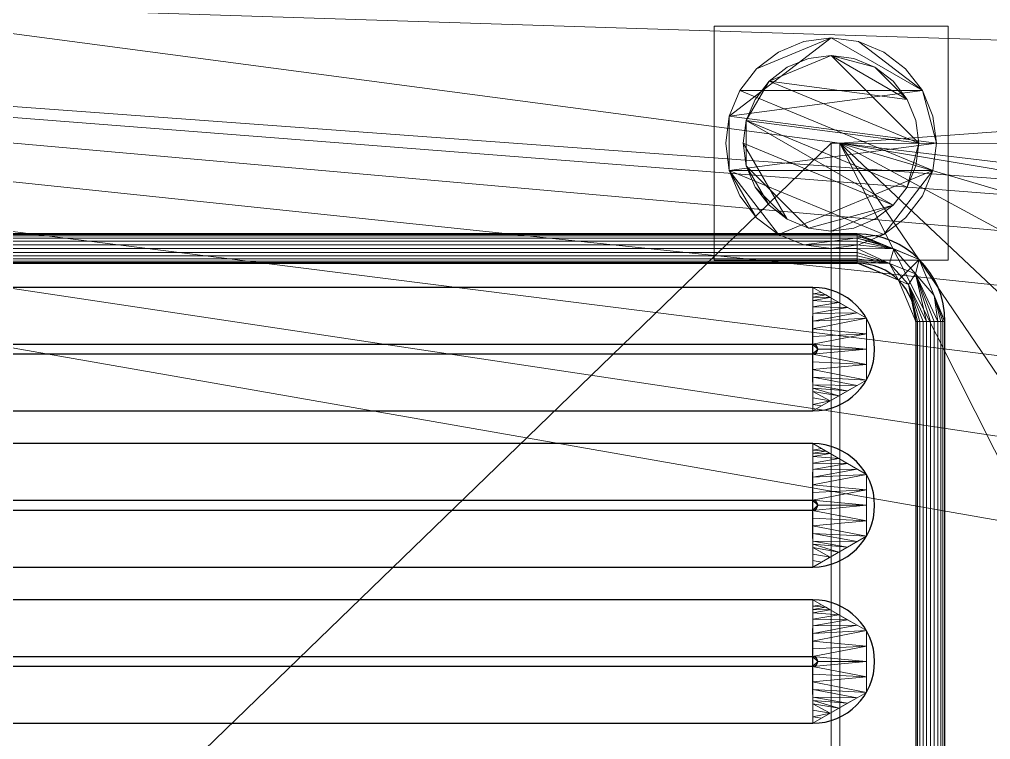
# Model space of a CAD drawing. Header units: millimetres. Extents: x -1 to 1801, y -701 to 1.
# Drawn here: x 496.8 to 662.8, y -186.5 to -63.3 of the extents above; entities that cross this region are included whole.
import ezdxf

# ---------------------------------------------------------------- set-up
doc = ezdxf.new("R2010")
doc.units = ezdxf.units.MM
for name, color, linetype in [('IQ_200_3D', 1, 'Continuous'), ('IQ_204_2D', 7, 'Continuous'), ('IQ_204_3D', 7, 'Continuous')]:
    doc.layers.add(name, color=color, linetype=linetype)

msp = doc.modelspace()

# ---------------------------------------------------------------- linework, layer by layer
at = {"layer": 'IQ_204_2D'}
for p, q in [((639.96, -100), (66, -100)), ((66, -105), (639.96, -105)), ((632.38, -109.14), (73.48, -109.14)), ((649.96, -115), (649.96, -605)), ((654.96, -605), (654.96, -115)), ((73.44, -118.82), (632.34, -118.82)), ((632.34, -120.58), (73.44, -120.58)), ((73.48, -130.26), (632.38, -130.26)), ((632.38, -135.84), (73.48, -135.84)), ((73.44, -145.52), (632.34, -145.52)), ((632.34, -147.28), (73.44, -147.28)), ((73.48, -156.96), (632.38, -156.96)), ((632.38, -162.54), (73.48, -162.54)), ((73.44, -172.22), (632.34, -172.22)), ((632.34, -173.98), (73.44, -173.98)), ((73.48, -183.66), (632.38, -183.66))]:
    msp.add_line(p, q, dxfattribs=at)
for centre, radius, start in [((639.96, -115), 15, 0), ((639.96, -115), 10, 0), ((632.38, -119.7), 10.56, 270), ((632.34, -119.7), 0.877, 270), ((632.38, -146.4), 10.56, 270), ((632.34, -146.4), 0.877, 270), ((632.38, -173.1), 10.56, 270), ((632.34, -173.1), 0.877, 270)]:
    msp.add_arc(centre, radius, start, 90, dxfattribs=at)

# ---------------------------------------------------------------- meshes
at = {"layer": 'IQ_200_3D', "lineweight": 18}
mesh = msp.add_polyface(dxfattribs=at)
corners = [(0, 0, 850), (0, -700, 850), (1800, -700, 850), (1800, 0, 850), (1220, -550, 850), (1220, -150, 850), (1221.87, -135.76, 850), (1227.37, -122.5, 850), (1236.11, -111.11, 850), (1247.5, -102.37, 850), (1260.76, -96.87, 850), (1275, -95, 850), (1675, -95, 850), (1689.24, -96.87, 850), (1702.5, -102.37, 850), (1713.89, -111.11, 850), (1722.63, -122.5, 850), (1728.13, -135.76, 850), (1730, -150, 850), (1730, -550, 850), (1728.13, -564.24, 850), (1722.63, -577.5, 850), (1713.89, -588.89, 850), (1702.5, -597.63, 850), (1689.24, -603.13, 850), (1675, -605, 850), (1275, -605, 850), (1260.76, -603.13, 850), (1247.5, -597.63, 850), (1236.11, -588.89, 850), (1227.37, -577.5, 850), (1221.87, -564.24, 850), (1125, -95, 850), (1139.24, -96.87, 850), (1152.5, -102.37, 850), (1163.89, -111.11, 850), (1172.63, -122.5, 850), (1178.13, -135.76, 850), (1180, -150, 850), (1180, -550, 850), (1178.13, -564.24, 850), (1172.63, -577.5, 850), (1163.89, -588.89, 850), (1152.5, -597.63, 850), (1139.24, -603.13, 850), (1125, -605, 850), (725, -605, 850), (710.76, -603.13, 850), (697.5, -597.63, 850), (686.11, -588.89, 850), (677.37, -577.5, 850), (671.87, -564.24, 850), (670, -550, 850), (670, -150, 850), (671.87, -135.76, 850), (677.37, -122.5, 850), (686.11, -111.11, 850), (697.5, -102.37, 850), (710.76, -96.87, 850), (725, -95, 850), (1184, -100, 850), (1184.55, -95.86, 850), (1186.14, -92, 850), (1188.69, -88.69, 850), (1192, -86.14, 850), (1195.86, -84.55, 850), (1200, -84, 850), (1204.14, -84.55, 850), (1208, -86.14, 850), (1211.31, -88.69, 850), (1213.86, -92, 850), (1215.45, -95.86, 850), (1216, -100, 850), (1215.45, -104.14, 850), (1213.86, -108, 850), (1211.31, -111.31, 850), (1208, -113.86, 850), (1204.14, -115.45, 850), (1200, -116, 850), (1195.86, -115.45, 850), (1192, -113.86, 850), (1188.69, -111.31, 850), (1186.14, -108, 850), (1184.55, -104.14, 850), (1764.5, -664.5, 850), (635.5, -664.5, 850), (635.5, -84.5, 850), (637, -84.5, 850), (637, -663, 850), (1763, -663, 850), (1763, -84.5, 850), (1764.5, -84.5, 850)]
mesh.append_faces([[corners[k] for k in face] for face in [(47, 88, 48), (85, 1, 86), (39, 4, 40), (27, 44, 28), (24, 89, 25), (21, 89, 22), (15, 90, 16)]], dxfattribs={"vtx0": -1, "vtx1": -1})
mesh.append_faces([[corners[k] for k in face] for face in [(26, 88, 46, 45), (3, 90, 14, 13)]], dxfattribs={"vtx0": -1, "vtx1": -1, "vtx3": -1})
mesh.append_faces([[corners[k] for k in face] for face in [(84, 2, 1, 85), (88, 52, 51), (88, 50, 49), (88, 51, 50), (87, 54, 53), (88, 47, 46), (26, 45, 44, 27), (87, 57, 56), (87, 58, 57), (87, 59, 58), (87, 56, 55), (35, 61, 60), (34, 63, 62), (35, 60, 83), (89, 24, 23), (89, 23, 22), (88, 26, 25, 89), (89, 21, 20), (18, 90, 89, 19), (90, 17, 16), (8, 74, 73), (11, 68, 67), (8, 71, 70, 9), (90, 15, 14), (3, 13, 12), (3, 12, 11), (3, 91, 90)]], dxfattribs={"vtx0": -1, "vtx2": -1})
mesh.append_faces([[corners[k] for k in face] for face in [(3, 66, 65, 87), (11, 67, 66, 3)]], dxfattribs={"vtx0": -1, "vtx2": -1, "vtx3": -1})
mesh.append_faces([[corners[k] for k in face] for face in [(49, 48, 88), (55, 54, 87), (0, 3, 87), (80, 79, 37), (82, 81, 36), (78, 77, 6), (20, 19, 89), (76, 75, 7), (73, 72, 8), (18, 17, 90), (72, 71, 8)]], dxfattribs={"vtx1": -1, "vtx2": -1})
mesh.append_faces([[corners[k] for k in face] for face in [(79, 78, 6, 37), (32, 59, 87, 65)]], dxfattribs={"vtx1": -1, "vtx2": -1, "vtx3": -1})
mesh.append_faces([[corners[k] for k in face] for face in [(88, 87, 53, 52), (29, 28, 44, 43), (30, 29, 43, 42), (4, 31, 41, 40), (6, 5, 38, 37), (81, 80, 37, 36), (31, 30, 42, 41), (62, 61, 35, 34), (1, 0, 87, 86), (65, 64, 33, 32), (64, 63, 34, 33), (36, 35, 83, 82), (5, 4, 39, 38), (77, 76, 7, 6), (3, 2, 84, 91), (8, 7, 75, 74), (10, 9, 70, 69), (11, 10, 69, 68)]], dxfattribs={"vtx1": -1, "vtx3": -1})
mesh = msp.add_polyface(dxfattribs=at)
corners = [(0, -700, 900), (0, -23, 900), (1800, -23, 900), (1800, -700, 900), (1710, -35.11, 900), (90, -35.11, 900), (70.62, -37.66, 900), (52.56, -45.15, 900), (37.05, -57.05, 900), (25.15, -72.56, 900), (17.66, -90.62, 900), (15.11, -110, 900), (15.11, -610, 900), (17.66, -629.38, 900), (25.15, -647.44, 900), (37.05, -662.95, 900), (52.56, -674.85, 900), (70.62, -682.34, 900), (90, -684.89, 900), (1710, -684.89, 900), (1729.38, -682.34, 900), (1747.44, -674.85, 900), (1762.95, -662.95, 900), (1774.85, -647.44, 900), (1782.34, -629.38, 900), (1784.89, -610, 900), (1784.89, -110, 900), (1782.34, -90.62, 900), (1774.85, -72.56, 900), (1762.95, -57.05, 900), (1747.44, -45.15, 900), (1729.38, -37.66, 900)]
mesh.append_faces([[corners[k] for k in face] for face in [(8, 1, 9), (4, 1, 6, 5), (13, 0, 14), (30, 2, 31), (27, 2, 28), (20, 3, 21), (22, 3, 23)]], dxfattribs={"vtx0": -1, "vtx1": -1})
mesh.append_faces([[corners[k] for k in face] for face in [(1, 11, 10), (0, 12, 11, 1), (1, 8, 7), (1, 7, 6), (0, 13, 12), (0, 16, 15), (0, 17, 16), (1, 4, 31, 2), (2, 30, 29), (2, 27, 26), (3, 22, 21), (3, 25, 24)]], dxfattribs={"vtx0": -1, "vtx2": -1})
mesh.append_faces([[corners[k] for k in face] for face in [(10, 9, 1), (15, 14, 0), (29, 28, 2), (24, 23, 3)]], dxfattribs={"vtx1": -1, "vtx2": -1})
mesh.append_faces([[corners[k] for k in face] for face in [(3, 2, 26, 25), (0, 3, 20, 19)]], dxfattribs={"vtx1": -1, "vtx3": -1})
mesh.append_faces([[corners[k] for k in face] for face in [(19, 18, 17, 0)]], dxfattribs={"vtx2": -1, "vtx3": -1})
mesh = msp.add_polyface(dxfattribs=at)
corners = [(90, -48.39, 890), (1710, -48.39, 890), (1733.58, -53.08, 890), (1753.56, -66.44, 890), (1766.92, -86.42, 890), (1771.61, -110, 890), (1771.61, -610, 890), (1766.92, -633.58, 890), (1753.56, -653.56, 890), (1733.58, -666.92, 890), (1710, -671.61, 890), (90, -671.61, 890), (66.42, -666.92, 890), (46.44, -653.56, 890), (33.08, -633.58, 890), (28.39, -610, 890), (28.39, -110, 890), (33.08, -86.42, 890), (46.44, -66.44, 890), (66.42, -53.08, 890), (1220, -150, 890), (1220, -550, 890), (1221.87, -564.24, 890), (1227.37, -577.5, 890), (1236.11, -588.89, 890), (1247.5, -597.63, 890), (1260.76, -603.13, 890), (1275, -605, 890), (1675, -605, 890), (1689.24, -603.13, 890), (1702.5, -597.63, 890), (1713.89, -588.89, 890), (1722.63, -577.5, 890), (1728.13, -564.24, 890), (1730, -550, 890), (1730, -150, 890), (1728.13, -135.76, 890), (1722.63, -122.5, 890), (1713.89, -111.11, 890), (1702.5, -102.37, 890), (1689.24, -96.87, 890), (1675, -95, 890), (1275, -95, 890), (1260.76, -96.87, 890), (1247.5, -102.37, 890), (1236.11, -111.11, 890), (1227.37, -122.5, 890), (1221.87, -135.76, 890), (1180, -150, 890), (1178.13, -135.76, 890), (1172.63, -122.5, 890), (1163.89, -111.11, 890), (1152.5, -102.37, 890), (1139.24, -96.87, 890), (1125, -95, 890), (725, -95, 890), (710.76, -96.87, 890), (697.5, -102.37, 890), (686.11, -111.11, 890), (677.37, -122.5, 890), (671.87, -135.76, 890), (670, -150, 890), (670, -550, 890), (671.87, -564.24, 890), (677.37, -577.5, 890), (686.11, -588.89, 890), (697.5, -597.63, 890), (710.76, -603.13, 890), (725, -605, 890), (1125, -605, 890), (1139.24, -603.13, 890), (1152.5, -597.63, 890), (1163.89, -588.89, 890), (1172.63, -577.5, 890), (1178.13, -564.24, 890), (1180, -550, 890), (1216, -100, 890), (1215.45, -95.86, 890), (1213.86, -92, 890), (1211.31, -88.69, 890), (1208, -86.14, 890), (1204.14, -84.55, 890), (1200, -84, 890), (1195.86, -84.55, 890), (1192, -86.14, 890), (1188.69, -88.69, 890), (1186.14, -92, 890), (1184.55, -95.86, 890), (1184, -100, 890), (1184.55, -104.14, 890), (1186.14, -108, 890), (1188.69, -111.31, 890), (1192, -113.86, 890), (1195.86, -115.45, 890), (1200, -116, 890), (1204.14, -115.45, 890), (1208, -113.86, 890), (1211.31, -111.31, 890), (1213.86, -108, 890), (1215.45, -104.14, 890)]
mesh.append_faces([[corners[k] for k in face] for face in [(12, 15, 14, 13)]], dxfattribs={"vtx0": -1})
mesh.append_faces([[corners[k] for k in face] for face in [(65, 11, 66), (64, 11, 65), (15, 62, 16), (62, 11, 63), (73, 22, 74), (57, 0, 58), (19, 16, 0), (86, 52, 87), (7, 30, 9, 8), (32, 6, 33), (96, 46, 97), (76, 45, 77)]], dxfattribs={"vtx0": -1, "vtx1": -1})
mesh.append_faces([[corners[k] for k in face] for face in [(93, 49, 47, 94)]], dxfattribs={"vtx0": -1, "vtx1": -1, "vtx2": -1})
mesh.append_faces([[corners[k] for k in face] for face in [(69, 10, 28, 27), (42, 1, 82, 81)]], dxfattribs={"vtx0": -1, "vtx1": -1, "vtx3": -1})
mesh.append_faces([[corners[k] for k in face] for face in [(0, 61, 60), (0, 60, 59), (22, 73, 72, 23), (47, 49, 48, 20), (91, 50, 49, 92), (0, 57, 56), (51, 90, 89), (49, 93, 92), (20, 48, 75, 21), (95, 47, 46, 96), (47, 95, 94), (29, 10, 9, 30), (6, 31, 30, 7), (4, 37, 36, 5), (46, 98, 97), (1, 39, 38, 2), (82, 1, 0)]], dxfattribs={"vtx0": -1, "vtx2": -1})
mesh.append_faces([[corners[k] for k in face] for face in [(16, 62, 61, 0)]], dxfattribs={"vtx0": -1, "vtx2": -1, "vtx3": -1})
mesh.append_faces([[corners[k] for k in face] for face in [(64, 63, 11), (67, 66, 11), (68, 67, 11), (59, 58, 0), (56, 55, 0), (89, 88, 51), (29, 28, 10), (24, 23, 72), (32, 31, 6), (34, 33, 6), (36, 35, 5), (76, 99, 45), (79, 78, 44), (38, 37, 4), (41, 40, 1), (42, 41, 1), (40, 39, 1)]], dxfattribs={"vtx1": -1, "vtx2": -1})
mesh.append_faces([[corners[k] for k in face] for face in [(12, 11, 62, 15), (83, 82, 0, 55)]], dxfattribs={"vtx1": -1, "vtx2": -1, "vtx3": -1})
mesh.append_faces([[corners[k] for k in face] for face in [(27, 26, 70, 69), (26, 25, 71, 70), (11, 10, 69, 68), (22, 21, 75, 74), (25, 24, 72, 71), (86, 85, 53, 52), (84, 83, 55, 54), (85, 84, 54, 53), (91, 90, 51, 50), (52, 51, 88, 87), (6, 5, 35, 34), (46, 45, 99, 98), (43, 42, 81, 80), (45, 44, 78, 77), (44, 43, 80, 79)]], dxfattribs={"vtx1": -1, "vtx3": -1})
mesh.append_faces([[corners[k] for k in face] for face in [(4, 3, 2, 38)]], dxfattribs={"vtx2": -1, "vtx3": -1})
mesh.append_faces([[corners[k] for k in face] for face in [(19, 18, 17, 16)]], dxfattribs={"vtx3": -1})
mesh = msp.add_polyface(dxfattribs=at)
corners = [(655.5, -64.5, 850), (655.5, -104.5, 850), (615.5, -104.5, 850), (615.5, -64.5, 850)]
mesh.append_faces([[corners[k] for k in face] for face in [(3, 2, 1, 0)]])
mesh = msp.add_polyface(dxfattribs=at)
corners = [(615.5, -104.5, 75), (655.5, -104.5, 75), (655.5, -64.5, 75), (615.5, -64.5, 75)]
mesh.append_faces([[corners[k] for k in face] for face in [(3, 2, 1, 0)]])
mesh = msp.add_polyface(dxfattribs=at)
corners = [(615.5, -64.5, 850), (615.5, -64.5, 75), (655.5, -64.5, 75), (655.5, -64.5, 850)]
mesh.append_faces([[corners[k] for k in face] for face in [(3, 2, 1, 0)]])
mesh = msp.add_polyface(dxfattribs=at)
corners = [(615.5, -104.5, 850), (615.5, -104.5, 75), (615.5, -64.5, 75), (615.5, -64.5, 850)]
mesh.append_faces([[corners[k] for k in face] for face in [(3, 2, 1, 0)]])
mesh = msp.add_polyface(dxfattribs=at)
corners = [(655.5, -64.5, 850), (655.5, -64.5, 75), (655.5, -104.5, 75), (655.5, -104.5, 850)]
mesh.append_faces([[corners[k] for k in face] for face in [(3, 2, 1, 0)]])
mesh = msp.add_polyface(dxfattribs=at)
corners = [(653.5, -84.5, 5), (652.89, -89.16, 5), (651.09, -93.5, 5), (648.23, -97.23, 5), (644.5, -100.09, 5), (640.16, -101.89, 5), (635.5, -102.5, 5), (630.84, -101.89, 5), (626.5, -100.09, 5), (622.77, -97.23, 5), (619.91, -93.5, 5), (618.11, -89.16, 5), (617.5, -84.5, 5), (618.11, -79.84, 5), (619.91, -75.5, 5), (622.77, -71.77, 5), (626.5, -68.91, 5), (630.84, -67.11, 5), (635.5, -66.5, 5), (640.16, -67.11, 5), (644.5, -68.91, 5), (648.23, -71.77, 5), (651.09, -75.5, 5), (652.89, -79.84, 5)]
mesh.append_faces([[corners[k] for k in face] for face in [(1, 4, 3, 2), (15, 18, 17, 16)]], dxfattribs={"vtx0": -1})
mesh.append_faces([[corners[k] for k in face] for face in [(11, 8, 7, 4), (4, 1, 0, 11), (22, 19, 18, 13)]], dxfattribs={"vtx0": -1, "vtx2": -1, "vtx3": -1})
mesh.append_faces([[corners[k] for k in face] for face in [(18, 15, 14, 13), (13, 0, 23, 22)]], dxfattribs={"vtx0": -1, "vtx3": -1})
mesh.append_faces([[corners[k] for k in face] for face in [(10, 9, 8, 11)]], dxfattribs={"vtx2": -1})
mesh.append_faces([[corners[k] for k in face] for face in [(13, 12, 11, 0)]], dxfattribs={"vtx2": -1, "vtx3": -1})
mesh.append_faces([[corners[k] for k in face] for face in [(7, 6, 5, 4), (22, 21, 20, 19)]], dxfattribs={"vtx3": -1})
mesh = msp.add_polyface(dxfattribs=at)
corners = [(653.5, -84.5, 0), (652.89, -79.84, 0), (651.09, -75.5, 0), (648.23, -71.77, 0), (644.5, -68.91, 0), (640.16, -67.11, 0), (635.5, -66.5, 0), (630.84, -67.11, 0), (626.5, -68.91, 0), (622.77, -71.77, 0), (619.91, -75.5, 0), (618.11, -79.84, 0), (617.5, -84.5, 0), (618.11, -89.16, 0), (619.91, -93.5, 0), (622.77, -97.23, 0), (626.5, -100.09, 0), (630.84, -101.89, 0), (635.5, -102.5, 0), (640.16, -101.89, 0), (644.5, -100.09, 0), (648.23, -97.23, 0), (651.09, -93.5, 0), (652.89, -89.16, 0)]
mesh.append_faces([[corners[k] for k in face] for face in [(2, 5, 4, 3), (17, 20, 19, 18)]], dxfattribs={"vtx0": -1})
mesh.append_faces([[corners[k] for k in face] for face in [(15, 13, 23, 16)]], dxfattribs={"vtx0": -1, "vtx1": -1, "vtx2": -1})
mesh.append_faces([[corners[k] for k in face] for face in [(6, 2, 10, 9)]], dxfattribs={"vtx0": -1, "vtx1": -1, "vtx3": -1})
mesh.append_faces([[corners[k] for k in face] for face in [(13, 11, 10, 23), (20, 17, 16, 23)]], dxfattribs={"vtx0": -1, "vtx2": -1, "vtx3": -1})
mesh.append_faces([[corners[k] for k in face] for face in [(1, 0, 2), (14, 13, 15), (12, 11, 13)]], dxfattribs={"vtx1": -1})
mesh.append_faces([[corners[k] for k in face] for face in [(6, 5, 2)]], dxfattribs={"vtx1": -1, "vtx2": -1})
mesh.append_faces([[corners[k] for k in face] for face in [(0, 23, 10, 2)]], dxfattribs={"vtx1": -1, "vtx2": -1, "vtx3": -1})
mesh.append_faces([[corners[k] for k in face] for face in [(9, 8, 7, 6), (23, 22, 21, 20)]], dxfattribs={"vtx3": -1})
mesh = msp.add_polyface(dxfattribs=at)
corners = [(653.5, -84.5, 5), (652.89, -79.84, 5), (651.09, -75.5, 5), (648.23, -71.77, 5), (644.5, -68.91, 5), (640.16, -67.11, 5), (635.5, -66.5, 5), (630.84, -67.11, 5), (626.5, -68.91, 5), (622.77, -71.77, 5), (619.91, -75.5, 5), (618.11, -79.84, 5), (617.5, -84.5, 5), (617.5, -84.5, 0), (618.11, -79.84, 0), (619.91, -75.5, 0), (622.77, -71.77, 0), (626.5, -68.91, 0), (630.84, -67.11, 0), (635.5, -66.5, 0), (640.16, -67.11, 0), (644.5, -68.91, 0), (648.23, -71.77, 0), (651.09, -75.5, 0), (652.89, -79.84, 0), (653.5, -84.5, 0)]
mesh.append_faces([[corners[k] for k in face] for face in [(12, 11, 14, 13), (25, 24, 1, 0)]], dxfattribs={"vtx1": -1})
mesh.append_faces([[corners[k] for k in face] for face in [(11, 10, 15, 14), (9, 8, 17, 16), (10, 9, 16, 15), (8, 7, 18, 17), (19, 18, 7, 6), (6, 5, 20, 19), (5, 4, 21, 20), (3, 2, 23, 22), (4, 3, 22, 21), (2, 1, 24, 23)]], dxfattribs={"vtx1": -1, "vtx3": -1})
mesh = msp.add_polyface(dxfattribs=at)
corners = [(650.5, -84.5, 75), (649.99, -88.38, 75), (648.49, -92, 75), (646.11, -95.11, 75), (643, -97.49, 75), (639.38, -98.99, 75), (635.5, -99.5, 75), (631.62, -98.99, 75), (628, -97.49, 75), (624.89, -95.11, 75), (622.51, -92, 75), (621.01, -88.38, 75), (620.5, -84.5, 75), (621.01, -80.62, 75), (622.51, -77, 75), (624.89, -73.89, 75), (628, -71.51, 75), (631.62, -70.01, 75), (635.5, -69.5, 75), (639.38, -70.01, 75), (643, -71.51, 75), (646.11, -73.89, 75), (648.49, -77, 75), (649.99, -80.62, 75)]
mesh.append_faces([[corners[k] for k in face] for face in [(3, 6, 5, 4), (18, 20, 19)]], dxfattribs={"vtx0": -1})
mesh.append_faces([[corners[k] for k in face] for face in [(10, 8, 12, 11), (6, 3, 7)]], dxfattribs={"vtx0": -1, "vtx1": -1})
mesh.append_faces([[corners[k] for k in face] for face in [(20, 18, 15, 22)]], dxfattribs={"vtx0": -1, "vtx1": -1, "vtx2": -1, "vtx3": -1})
mesh.append_faces([[corners[k] for k in face] for face in [(12, 3, 2, 13)]], dxfattribs={"vtx0": -1, "vtx2": -1})
mesh.append_faces([[corners[k] for k in face] for face in [(12, 8, 7, 3)]], dxfattribs={"vtx0": -1, "vtx2": -1, "vtx3": -1})
mesh.append_faces([[corners[k] for k in face] for face in [(13, 2, 1, 0), (0, 15, 14, 13), (15, 0, 23, 22)]], dxfattribs={"vtx0": -1, "vtx3": -1})
mesh.append_faces([[corners[k] for k in face] for face in [(9, 8, 10), (16, 15, 18, 17), (21, 20, 22)]], dxfattribs={"vtx1": -1})
mesh = msp.add_polyface(dxfattribs=at)
corners = [(650.5, -84.5, 5), (649.99, -80.62, 5), (648.49, -77, 5), (646.11, -73.89, 5), (643, -71.51, 5), (639.38, -70.01, 5), (635.5, -69.5, 5), (631.62, -70.01, 5), (628, -71.51, 5), (624.89, -73.89, 5), (622.51, -77, 5), (621.01, -80.62, 5), (620.5, -84.5, 5), (621.01, -88.38, 5), (622.51, -92, 5), (624.89, -95.11, 5), (628, -97.49, 5), (631.62, -98.99, 5), (635.5, -99.5, 5), (639.38, -98.99, 5), (643, -97.49, 5), (646.11, -95.11, 5), (648.49, -92, 5), (649.99, -88.38, 5)]
mesh.append_faces([[corners[k] for k in face] for face in [(22, 0, 23), (11, 13, 12)]], dxfattribs={"vtx0": -1})
mesh.append_faces([[corners[k] for k in face] for face in [(15, 13, 17, 16), (17, 21, 18)]], dxfattribs={"vtx0": -1, "vtx1": -1})
mesh.append_faces([[corners[k] for k in face] for face in [(21, 11, 0, 22)]], dxfattribs={"vtx0": -1, "vtx1": -1, "vtx2": -1})
mesh.append_faces([[corners[k] for k in face] for face in [(11, 9, 6, 0), (17, 13, 11, 21)]], dxfattribs={"vtx0": -1, "vtx1": -1, "vtx2": -1, "vtx3": -1})
mesh.append_faces([[corners[k] for k in face] for face in [(2, 6, 5, 4), (6, 2, 1, 0)]], dxfattribs={"vtx0": -1, "vtx3": -1})
mesh.append_faces([[corners[k] for k in face] for face in [(3, 2, 4), (14, 13, 15)]], dxfattribs={"vtx1": -1})
mesh.append_faces([[corners[k] for k in face] for face in [(8, 7, 6, 9), (11, 10, 9)]], dxfattribs={"vtx2": -1})
mesh.append_faces([[corners[k] for k in face] for face in [(21, 20, 19, 18)]], dxfattribs={"vtx3": -1})
mesh = msp.add_polyface(dxfattribs=at)
corners = [(650.5, -84.5, 75), (649.99, -80.62, 75), (648.49, -77, 75), (646.11, -73.89, 75), (643, -71.51, 75), (639.38, -70.01, 75), (635.5, -69.5, 75), (631.62, -70.01, 75), (628, -71.51, 75), (624.89, -73.89, 75), (622.51, -77, 75), (621.01, -80.62, 75), (620.5, -84.5, 75), (620.5, -84.5, 5), (621.01, -80.62, 5), (622.51, -77, 5), (624.89, -73.89, 5), (628, -71.51, 5), (631.62, -70.01, 5), (635.5, -69.5, 5), (639.38, -70.01, 5), (643, -71.51, 5), (646.11, -73.89, 5), (648.49, -77, 5), (649.99, -80.62, 5), (650.5, -84.5, 5)]
mesh.append_faces([[corners[k] for k in face] for face in [(7, 18, 17, 8), (8, 17, 16, 9), (6, 19, 18, 7), (14, 11, 10, 15), (4, 21, 20, 5), (3, 22, 21, 4), (1, 24, 23, 2), (2, 23, 22, 3), (19, 6, 5, 20)]], dxfattribs={"vtx0": -1, "vtx2": -1})
mesh.append_faces([[corners[k] for k in face] for face in [(12, 11, 14, 13)]], dxfattribs={"vtx1": -1})
mesh.append_faces([[corners[k] for k in face] for face in [(16, 15, 10, 9)]], dxfattribs={"vtx1": -1, "vtx3": -1})
mesh.append_faces([[corners[k] for k in face] for face in [(0, 25, 24, 1)]], dxfattribs={"vtx2": -1})
mesh = msp.add_polyface(dxfattribs=at)
corners = [(617.5, -84.5, 5), (618.11, -89.16, 5), (619.91, -93.5, 5), (622.77, -97.23, 5), (626.5, -100.09, 5), (630.84, -101.89, 5), (635.5, -102.5, 5), (640.16, -101.89, 5), (644.5, -100.09, 5), (648.23, -97.23, 5), (651.09, -93.5, 5), (652.89, -89.16, 5), (653.5, -84.5, 5), (653.5, -84.5, 0), (652.89, -89.16, 0), (651.09, -93.5, 0), (648.23, -97.23, 0), (644.5, -100.09, 0), (640.16, -101.89, 0), (635.5, -102.5, 0), (630.84, -101.89, 0), (626.5, -100.09, 0), (622.77, -97.23, 0), (619.91, -93.5, 0), (618.11, -89.16, 0), (617.5, -84.5, 0)]
mesh.append_faces([[corners[k] for k in face] for face in [(12, 11, 14, 13), (25, 24, 1, 0)]], dxfattribs={"vtx1": -1})
mesh.append_faces([[corners[k] for k in face] for face in [(11, 10, 15, 14), (9, 8, 17, 16), (10, 9, 16, 15), (8, 7, 18, 17), (19, 18, 7, 6), (6, 5, 20, 19), (5, 4, 21, 20), (3, 2, 23, 22), (4, 3, 22, 21), (2, 1, 24, 23)]], dxfattribs={"vtx1": -1, "vtx3": -1})
mesh = msp.add_polyface(dxfattribs=at)
corners = [(620.5, -84.5, 75), (621.01, -88.38, 75), (622.51, -92, 75), (624.89, -95.11, 75), (628, -97.49, 75), (631.62, -98.99, 75), (635.5, -99.5, 75), (639.38, -98.99, 75), (643, -97.49, 75), (646.11, -95.11, 75), (648.49, -92, 75), (649.99, -88.38, 75), (650.5, -84.5, 75), (650.5, -84.5, 5), (649.99, -88.38, 5), (648.49, -92, 5), (646.11, -95.11, 5), (643, -97.49, 5), (639.38, -98.99, 5), (635.5, -99.5, 5), (631.62, -98.99, 5), (628, -97.49, 5), (624.89, -95.11, 5), (622.51, -92, 5), (621.01, -88.38, 5), (620.5, -84.5, 5)]
mesh.append_faces([[corners[k] for k in face] for face in [(11, 14, 13, 12)]], dxfattribs={"vtx0": -1})
mesh.append_faces([[corners[k] for k in face] for face in [(10, 15, 14, 11), (9, 16, 15, 10), (7, 18, 17, 8), (8, 17, 16, 9), (6, 19, 18, 7), (4, 21, 20, 5), (3, 22, 21, 4), (1, 24, 23, 2), (2, 23, 22, 3), (19, 6, 5, 20)]], dxfattribs={"vtx0": -1, "vtx2": -1})
mesh.append_faces([[corners[k] for k in face] for face in [(0, 25, 24, 1)]], dxfattribs={"vtx2": -1})
mesh = msp.add_polyface(dxfattribs=at)
corners = [(1764.5, -664.5, 600), (1764.5, -84.5, 600), (1763, -84.5, 600), (1763, -663, 600), (637, -663, 600), (637, -84.5, 600), (635.5, -84.5, 600), (635.5, -664.5, 600)]
mesh.append_faces([[corners[k] for k in face] for face in [(5, 4, 7, 6)]], dxfattribs={"vtx1": -1})
mesh.append_faces([[corners[k] for k in face] for face in [(0, 7, 4, 3)]], dxfattribs={"vtx1": -1, "vtx3": -1})
mesh.append_faces([[corners[k] for k in face] for face in [(2, 1, 0, 3)]], dxfattribs={"vtx2": -1})
mesh = msp.add_polyface(dxfattribs=at)
corners = [(635.5, -84.5, 600), (635.5, -84.5, 850), (635.5, -664.5, 850), (635.5, -664.5, 600)]
mesh.append_faces([[corners[k] for k in face] for face in [(3, 2, 1, 0)]])
mesh = msp.add_polyface(dxfattribs=at)
corners = [(637, -84.5, 600), (637, -84.5, 850), (635.5, -84.5, 850), (635.5, -84.5, 600)]
mesh.append_faces([[corners[k] for k in face] for face in [(3, 2, 1, 0)]])
mesh = msp.add_polyface(dxfattribs=at)
corners = [(637, -663, 600), (637, -663, 850), (637, -84.5, 850), (637, -84.5, 600)]
mesh.append_faces([[corners[k] for k in face] for face in [(3, 2, 1, 0)]])
mesh = msp.add_polyface(dxfattribs=at)
corners = [(655.5, -104.5, 850), (655.5, -104.5, 75), (615.5, -104.5, 75), (615.5, -104.5, 850)]
mesh.append_faces([[corners[k] for k in face] for face in [(3, 2, 1, 0)]])
at = {"layer": 'IQ_204_3D', "lineweight": 18}
mesh = msp.add_polyface(dxfattribs=at)
corners = [(654.96, -605, 890), (654.96, -115, 890), (650.57, -104.39, 890), (639.96, -100, 890), (66, -100, 890), (55.39, -104.39, 890), (51, -115, 890), (51, -605, 890), (55.39, -615.61, 890), (66, -620, 890), (639.96, -620, 890), (650.57, -615.61, 890), (66, -105, 890), (639.96, -105, 890), (647.03, -107.93, 890), (649.96, -115, 890), (649.96, -605, 890), (647.03, -612.07, 890), (639.96, -615, 890), (66, -615, 890), (58.93, -612.07, 890), (56, -605, 890), (56, -115, 890), (58.93, -107.93, 890)]
mesh.append_faces([[corners[k] for k in face] for face in [(0, 16, 15, 1), (2, 14, 13, 3), (16, 0, 11, 17), (9, 19, 18, 10), (5, 23, 22, 6), (8, 20, 19, 9)]], dxfattribs={"vtx0": -1, "vtx2": -1})
mesh.append_faces([[corners[k] for k in face] for face in [(2, 1, 15, 14), (4, 3, 13, 12), (11, 10, 18, 17), (5, 4, 12, 23), (7, 6, 22, 21), (21, 20, 8, 7)]], dxfattribs={"vtx1": -1, "vtx3": -1})
mesh = msp.add_polyface(dxfattribs=at)
corners = [(639.96, -100, 890), (639.96, -100.09, 890.65), (639.96, -100.33, 891.25), (639.96, -100.73, 891.77), (639.96, -101.25, 892.17), (639.96, -101.85, 892.41), (639.96, -102.5, 892.5), (639.96, -103.15, 892.41), (639.96, -103.75, 892.17), (639.96, -104.27, 891.77), (639.96, -104.67, 891.25), (639.96, -104.91, 890.65), (639.96, -105, 890), (66, -105, 890), (66, -104.91, 890.65), (66, -104.67, 891.25), (66, -104.27, 891.77), (66, -103.75, 892.17), (66, -103.15, 892.41), (66, -102.5, 892.5), (66, -101.85, 892.41), (66, -101.25, 892.17), (66, -100.73, 891.77), (66, -100.33, 891.25), (66, -100.09, 890.65), (66, -100, 890)]
mesh.append_faces([[corners[k] for k in face] for face in [(12, 11, 14, 13)]], dxfattribs={"vtx1": -1})
mesh.append_faces([[corners[k] for k in face] for face in [(11, 10, 15, 14), (9, 8, 17, 16), (10, 9, 16, 15), (8, 7, 18, 17), (19, 18, 7, 6), (5, 4, 21, 20), (4, 3, 22, 21), (2, 1, 24, 23), (3, 2, 23, 22), (6, 5, 20, 19)]], dxfattribs={"vtx1": -1, "vtx3": -1})
mesh.append_faces([[corners[k] for k in face] for face in [(1, 0, 25, 24)]], dxfattribs={"vtx3": -1})
mesh = msp.add_polyface(dxfattribs=at)
corners = [(639.96, -100, 890), (650.57, -104.39, 890), (654.96, -115, 890), (654.87, -115, 890.65), (654.62, -115, 891.25), (654.23, -115, 891.77), (653.71, -115, 892.17), (653.11, -115, 892.41), (652.46, -115, 892.5), (651.81, -115, 892.41), (651.21, -115, 892.17), (650.69, -115, 891.77), (650.29, -115, 891.25), (650.04, -115, 890.65), (649.96, -115, 890), (647.03, -107.93, 890), (639.96, -105, 890), (639.96, -104.91, 890.65), (639.96, -104.67, 891.25), (639.96, -104.27, 891.77), (639.96, -103.75, 892.17), (639.96, -103.15, 892.41), (639.96, -102.5, 892.5), (639.96, -101.85, 892.41), (639.96, -101.25, 892.17), (639.96, -100.73, 891.77), (639.96, -100.33, 891.25), (639.96, -100.09, 890.65), (644.46, -101.86, 890), (653.09, -110.5, 890), (649.93, -106.83, 892.47), (646.2, -102.57, 892.06), (645.48, -105.03, 892.24), (648.75, -108.67, 891.86)]
mesh.append_faces([[corners[k] for k in face] for face in [(1, 30, 29), (13, 33, 14), (6, 30, 7), (7, 30, 8), (21, 32, 22), (12, 33, 13), (24, 31, 25), (28, 31, 1), (3, 29, 4)]], dxfattribs={"vtx0": -1, "vtx1": -1})
mesh.append_faces([[corners[k] for k in face] for face in [(32, 15, 33), (30, 6, 29), (32, 30, 31), (17, 15, 32), (30, 32, 33), (28, 25, 31), (1, 31, 30), (33, 9, 30), (32, 31, 22)]], dxfattribs={"vtx0": -1, "vtx1": -1, "vtx2": -1})
mesh.append_faces([[corners[k] for k in face] for face in [(33, 12, 11), (29, 5, 4), (33, 15, 14), (32, 18, 17), (32, 21, 20), (32, 19, 18), (28, 27, 26), (32, 20, 19), (31, 24, 23)]], dxfattribs={"vtx0": -1, "vtx2": -1})
mesh.append_faces([[corners[k] for k in face] for face in [(9, 8, 30), (11, 10, 33), (6, 5, 29), (23, 22, 31), (10, 9, 33), (26, 25, 28)]], dxfattribs={"vtx1": -1, "vtx2": -1})
mesh.append_faces([[corners[k] for k in face] for face in [(3, 2, 29), (28, 0, 27), (17, 16, 15)]], dxfattribs={"vtx2": -1})
mesh = msp.add_polyface(dxfattribs=at)
corners = [(632.38, -109.14, 890), (73.48, -109.14, 890), (64.34, -114.42, 890), (64.34, -124.98, 890), (73.48, -130.26, 890), (632.38, -130.26, 890), (641.53, -124.98, 890), (641.53, -114.42, 890)]
mesh.append_faces([[corners[k] for k in face] for face in [(1, 4, 3, 2)]], dxfattribs={"vtx0": -1})
mesh.append_faces([[corners[k] for k in face] for face in [(5, 4, 1, 0)]], dxfattribs={"vtx1": -1, "vtx3": -1})
mesh.append_faces([[corners[k] for k in face] for face in [(7, 6, 5, 0)]], dxfattribs={"vtx2": -1})
mesh = msp.add_polyface(dxfattribs=at)
corners = [(632.38, -109.14, 890), (632.34, -118.82, 898), (73.44, -118.82, 898), (73.48, -109.14, 890)]
mesh.append_faces([[corners[k] for k in face] for face in [(3, 2, 1, 0)]])
mesh = msp.add_polyface(dxfattribs=at)
corners = [(632.38, -109.14, 890), (641.53, -114.42, 890), (641.53, -124.98, 890), (632.38, -130.26, 890), (632.34, -120.58, 898), (633.21, -119.7, 898), (632.34, -118.82, 898), (641.53, -119.7, 890), (632.36, -125.81, 893.68), (632.36, -113.59, 893.68), (632.35, -123.19, 895.84), (632.35, -116.21, 895.84), (638.33, -126.83, 890), (638.33, -112.57, 890), (632.36, -114.9, 894.76), (639.93, -113.5, 890), (632.36, -124.5, 894.76), (639.93, -125.9, 890), (641.53, -122.34, 890), (632.34, -121.88, 896.92), (641.53, -117.06, 890), (632.34, -117.52, 896.92), (632.37, -128.03, 891.84), (635.36, -128.54, 890), (633.87, -129.4, 890), (632.38, -129.15, 890.92), (636.84, -127.69, 890), (632.37, -126.92, 892.76), (632.36, -126.36, 893.22), (632.37, -111.37, 891.84), (635.36, -110.86, 890), (636.84, -111.71, 890), (632.37, -112.48, 892.76), (632.38, -110.25, 890.92), (633.87, -110, 890), (634.61, -110.43, 890), (632.38, -110.81, 891.38)]
mesh.append_faces([[corners[k] for k in face] for face in [(5, 7, 6), (21, 20, 11), (4, 7, 5), (14, 15, 9), (16, 2, 10), (18, 10, 2), (20, 6, 7), (27, 26, 28), (26, 27, 23), (12, 28, 26), (31, 32, 13), (35, 36, 30)]], dxfattribs={"vtx0": -1, "vtx1": -1})
mesh.append_faces([[corners[k] for k in face] for face in [(23, 22, 25), (14, 1, 15), (18, 4, 19), (31, 29, 32), (9, 15, 13), (25, 24, 23), (23, 27, 22), (35, 33, 36), (13, 32, 9), (30, 36, 29)]], dxfattribs={"vtx0": -1, "vtx2": -1})
mesh.append_faces([[corners[k] for k in face] for face in [(14, 11, 1), (20, 1, 11), (18, 7, 4), (12, 17, 8), (16, 8, 17), (17, 2, 16), (19, 10, 18), (21, 6, 20), (8, 28, 12), (31, 30, 29), (35, 34, 33)]], dxfattribs={"vtx1": -1, "vtx2": -1})
mesh.append_faces([[corners[k] for k in face] for face in [(25, 3, 24), (34, 0, 33)]], dxfattribs={"vtx2": -1})
mesh = msp.add_polyface(dxfattribs=at)
corners = [(654.96, -605, 890), (654.87, -605, 890.65), (654.62, -605, 891.25), (654.23, -605, 891.77), (653.71, -605, 892.17), (653.11, -605, 892.41), (652.46, -605, 892.5), (651.81, -605, 892.41), (651.21, -605, 892.17), (650.69, -605, 891.77), (650.29, -605, 891.25), (650.04, -605, 890.65), (649.96, -605, 890), (649.96, -115, 890), (650.04, -115, 890.65), (650.29, -115, 891.25), (650.69, -115, 891.77), (651.21, -115, 892.17), (651.81, -115, 892.41), (652.46, -115, 892.5), (653.11, -115, 892.41), (653.71, -115, 892.17), (654.23, -115, 891.77), (654.62, -115, 891.25), (654.87, -115, 890.65), (654.96, -115, 890)]
mesh.append_faces([[corners[k] for k in face] for face in [(12, 11, 14, 13)]], dxfattribs={"vtx1": -1})
mesh.append_faces([[corners[k] for k in face] for face in [(11, 10, 15, 14), (9, 8, 17, 16), (10, 9, 16, 15), (8, 7, 18, 17), (19, 18, 7, 6), (5, 4, 21, 20), (4, 3, 22, 21), (2, 1, 24, 23), (3, 2, 23, 22), (6, 5, 20, 19)]], dxfattribs={"vtx1": -1, "vtx3": -1})
mesh.append_faces([[corners[k] for k in face] for face in [(1, 0, 25, 24)]], dxfattribs={"vtx3": -1})
mesh = msp.add_polyface(dxfattribs=at)
corners = [(632.34, -118.82, 898), (633.21, -119.7, 898), (632.34, -120.58, 898), (73.44, -120.58, 898), (72.56, -119.7, 898), (73.44, -118.82, 898)]
mesh.append_faces([[corners[k] for k in face] for face in [(3, 5, 4)]], dxfattribs={"vtx0": -1})
mesh.append_faces([[corners[k] for k in face] for face in [(0, 5, 3, 2)]], dxfattribs={"vtx1": -1, "vtx3": -1})
mesh.append_faces([[corners[k] for k in face] for face in [(2, 1, 0)]], dxfattribs={"vtx2": -1})
mesh = msp.add_polyface(dxfattribs=at)
corners = [(73.48, -130.26, 890), (73.44, -120.58, 898), (632.34, -120.58, 898), (632.38, -130.26, 890)]
mesh.append_faces([[corners[k] for k in face] for face in [(3, 2, 1, 0)]])
mesh = msp.add_polyface(dxfattribs=at)
corners = [(632.38, -135.84, 890), (73.48, -135.84, 890), (64.34, -141.12, 890), (64.34, -151.68, 890), (73.48, -156.96, 890), (632.38, -156.96, 890), (641.53, -151.68, 890), (641.53, -141.12, 890)]
mesh.append_faces([[corners[k] for k in face] for face in [(1, 4, 3, 2)]], dxfattribs={"vtx0": -1})
mesh.append_faces([[corners[k] for k in face] for face in [(5, 4, 1, 0)]], dxfattribs={"vtx1": -1, "vtx3": -1})
mesh.append_faces([[corners[k] for k in face] for face in [(7, 6, 5, 0)]], dxfattribs={"vtx2": -1})
mesh = msp.add_polyface(dxfattribs=at)
corners = [(632.38, -135.84, 890), (632.34, -145.52, 898), (73.44, -145.52, 898), (73.48, -135.84, 890)]
mesh.append_faces([[corners[k] for k in face] for face in [(3, 2, 1, 0)]])
mesh = msp.add_polyface(dxfattribs=at)
corners = [(632.38, -135.84, 890), (641.53, -141.12, 890), (641.53, -151.68, 890), (632.38, -156.96, 890), (632.34, -147.28, 898), (633.21, -146.4, 898), (632.34, -145.52, 898), (641.53, -146.4, 890), (632.36, -152.51, 893.68), (632.36, -140.29, 893.68), (632.35, -149.89, 895.84), (632.35, -142.91, 895.84), (638.33, -153.53, 890), (638.33, -139.27, 890), (632.36, -141.6, 894.76), (639.93, -140.2, 890), (632.36, -151.2, 894.76), (639.93, -152.6, 890), (641.53, -149.04, 890), (632.34, -148.58, 896.92), (641.53, -143.76, 890), (632.34, -144.22, 896.92), (632.37, -154.73, 891.84), (635.36, -155.24, 890), (633.87, -156.1, 890), (632.38, -155.85, 890.92), (636.84, -154.39, 890), (632.37, -153.62, 892.76), (632.36, -153.06, 893.22), (632.37, -138.07, 891.84), (635.36, -137.56, 890), (636.84, -138.41, 890), (632.37, -139.18, 892.76), (632.38, -136.95, 890.92), (633.87, -136.7, 890), (634.61, -137.13, 890), (632.38, -137.51, 891.38)]
mesh.append_faces([[corners[k] for k in face] for face in [(5, 7, 6), (21, 20, 11), (4, 7, 5), (14, 15, 9), (16, 2, 10), (18, 10, 2), (20, 6, 7), (27, 26, 28), (26, 27, 23), (12, 28, 26), (31, 32, 13), (35, 36, 30)]], dxfattribs={"vtx0": -1, "vtx1": -1})
mesh.append_faces([[corners[k] for k in face] for face in [(14, 1, 15), (18, 4, 19), (31, 29, 32), (9, 15, 13), (23, 27, 22), (35, 33, 36), (13, 32, 9), (30, 36, 29)]], dxfattribs={"vtx0": -1, "vtx2": -1})
mesh.append_faces([[corners[k] for k in face] for face in [(14, 11, 1), (20, 1, 11), (18, 7, 4), (12, 17, 8), (16, 8, 17), (17, 2, 16), (19, 10, 18), (21, 6, 20), (8, 28, 12), (31, 30, 29), (35, 34, 33)]], dxfattribs={"vtx1": -1, "vtx2": -1})
mesh.append_faces([[corners[k] for k in face] for face in [(24, 23, 22, 25)]], dxfattribs={"vtx1": -1, "vtx3": -1})
mesh.append_faces([[corners[k] for k in face] for face in [(25, 3, 24), (34, 0, 33)]], dxfattribs={"vtx2": -1})
mesh = msp.add_polyface(dxfattribs=at)
corners = [(632.34, -145.52, 898), (633.21, -146.4, 898), (632.34, -147.28, 898), (73.44, -147.28, 898), (72.56, -146.4, 898), (73.44, -145.52, 898)]
mesh.append_faces([[corners[k] for k in face] for face in [(3, 5, 4)]], dxfattribs={"vtx0": -1})
mesh.append_faces([[corners[k] for k in face] for face in [(0, 5, 3, 2)]], dxfattribs={"vtx1": -1, "vtx3": -1})
mesh.append_faces([[corners[k] for k in face] for face in [(2, 1, 0)]], dxfattribs={"vtx2": -1})
mesh = msp.add_polyface(dxfattribs=at)
corners = [(73.48, -156.96, 890), (73.44, -147.28, 898), (632.34, -147.28, 898), (632.38, -156.96, 890)]
mesh.append_faces([[corners[k] for k in face] for face in [(3, 2, 1, 0)]])
mesh = msp.add_polyface(dxfattribs=at)
corners = [(632.38, -162.54, 890), (73.48, -162.54, 890), (64.34, -167.82, 890), (64.34, -178.38, 890), (73.48, -183.66, 890), (632.38, -183.66, 890), (641.53, -178.38, 890), (641.53, -167.82, 890)]
mesh.append_faces([[corners[k] for k in face] for face in [(1, 4, 3, 2)]], dxfattribs={"vtx0": -1})
mesh.append_faces([[corners[k] for k in face] for face in [(5, 4, 1, 0)]], dxfattribs={"vtx1": -1, "vtx3": -1})
mesh.append_faces([[corners[k] for k in face] for face in [(7, 6, 5, 0)]], dxfattribs={"vtx2": -1})
mesh = msp.add_polyface(dxfattribs=at)
corners = [(632.38, -162.54, 890), (632.34, -172.22, 898), (73.44, -172.22, 898), (73.48, -162.54, 890)]
mesh.append_faces([[corners[k] for k in face] for face in [(3, 2, 1, 0)]])
mesh = msp.add_polyface(dxfattribs=at)
corners = [(632.38, -162.54, 890), (641.53, -167.82, 890), (641.53, -178.38, 890), (632.38, -183.66, 890), (632.34, -173.98, 898), (633.21, -173.1, 898), (632.34, -172.22, 898), (641.53, -173.1, 890), (632.36, -179.21, 893.68), (632.36, -166.99, 893.68), (632.35, -176.59, 895.84), (632.35, -169.61, 895.84), (638.33, -180.23, 890), (638.33, -165.97, 890), (632.36, -168.3, 894.76), (639.93, -166.9, 890), (632.36, -177.9, 894.76), (639.93, -179.3, 890), (641.53, -175.74, 890), (632.34, -175.28, 896.92), (641.53, -170.46, 890), (632.34, -170.92, 896.92), (632.37, -181.43, 891.84), (635.36, -181.94, 890), (633.87, -182.8, 890), (632.38, -182.55, 890.92), (636.84, -181.09, 890), (632.37, -180.32, 892.76), (632.36, -179.76, 893.22), (632.37, -164.77, 891.84), (635.36, -164.26, 890), (636.84, -165.11, 890), (632.37, -165.88, 892.76), (632.38, -163.65, 890.92), (633.87, -163.4, 890), (634.61, -163.83, 890), (632.38, -164.21, 891.38)]
mesh.append_faces([[corners[k] for k in face] for face in [(5, 7, 6), (21, 20, 11), (4, 7, 5), (14, 15, 9), (16, 2, 10), (18, 10, 2), (20, 6, 7), (27, 26, 28), (26, 27, 23), (12, 28, 26), (31, 32, 13), (35, 36, 30)]], dxfattribs={"vtx0": -1, "vtx1": -1})
mesh.append_faces([[corners[k] for k in face] for face in [(23, 22, 25), (14, 1, 15), (18, 4, 19), (31, 29, 32), (9, 15, 13), (25, 24, 23), (23, 27, 22), (35, 33, 36), (13, 32, 9), (30, 36, 29)]], dxfattribs={"vtx0": -1, "vtx2": -1})
mesh.append_faces([[corners[k] for k in face] for face in [(14, 11, 1), (20, 1, 11), (18, 7, 4), (12, 17, 8), (16, 8, 17), (17, 2, 16), (19, 10, 18), (21, 6, 20), (8, 28, 12), (31, 30, 29), (35, 34, 33)]], dxfattribs={"vtx1": -1, "vtx2": -1})
mesh.append_faces([[corners[k] for k in face] for face in [(25, 3, 24), (34, 0, 33)]], dxfattribs={"vtx2": -1})
mesh = msp.add_polyface(dxfattribs=at)
corners = [(632.34, -172.22, 898), (633.21, -173.1, 898), (632.34, -173.98, 898), (73.44, -173.98, 898), (72.56, -173.1, 898), (73.44, -172.22, 898)]
mesh.append_faces([[corners[k] for k in face] for face in [(3, 5, 4)]], dxfattribs={"vtx0": -1})
mesh.append_faces([[corners[k] for k in face] for face in [(0, 5, 3, 2)]], dxfattribs={"vtx1": -1, "vtx3": -1})
mesh.append_faces([[corners[k] for k in face] for face in [(2, 1, 0)]], dxfattribs={"vtx2": -1})
mesh = msp.add_polyface(dxfattribs=at)
corners = [(73.48, -183.66, 890), (73.44, -173.98, 898), (632.34, -173.98, 898), (632.38, -183.66, 890)]
mesh.append_faces([[corners[k] for k in face] for face in [(3, 2, 1, 0)]])

doc.saveas('drawing.dxf')
